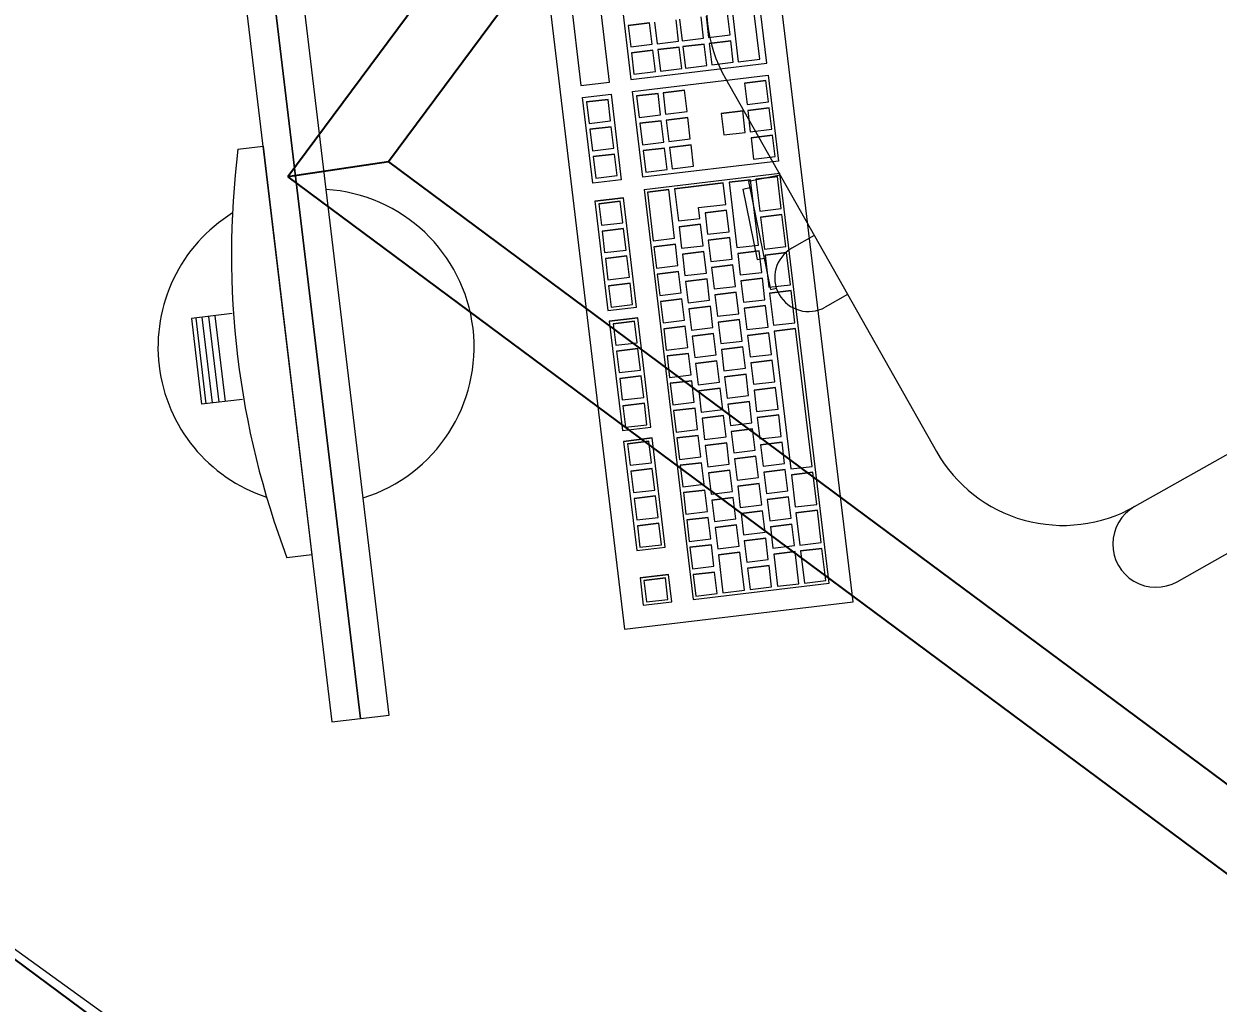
# Model space of a CAD drawing. Header units: metres. Extents: x 141303 to 146299, y 125960 to 127091.
# Drawn here: x 146004.708 to 146005.538, y 126186.707 to 126187.388 of the extents above; entities that cross this region are included whole.
import ezdxf

# ---------------------------------------------------------------- set-up
doc = ezdxf.new("R2010")
doc.units = ezdxf.units.M
doc.header["$MEASUREMENT"] = 0
doc.layers.add('DIMENSION', color=50, linetype='Continuous')
doc.layers.add('FURNITURE', color=6, linetype='Continuous')
doc.layers.add('ELEVATION', color=7, linetype='Continuous', lineweight=20)
doc.layers.get('0').off()
doc.styles.get("Standard").update_dxf_attribs({"font": 'arial.ttf'})
doc.dimstyles.get("Standard").update_dxf_attribs({"dimtxt": 0.18, "dimasz": 0.18, "dimexe": 0.18, "dimexo": 0.0625, "dimgap": 0.09, "dimtad": 0, "dimtih": 1, "dimtoh": 1, "dimdec": 4, "dimzin": 0, "dimdsep": 46, "dimtxsty": 'Standard', "dimcen": 0.09, "dimadec": 0, "dimazin": 0, "dimtfac": 1, "dimtdec": 4, "dimtofl": 0, "dimtmove": 0, "dimatfit": 3, "dimfxl": 1, "dimtolj": 1, "dimtzin": 0, "dimarcsym": 0})

# ---------------------------------------------------------------- blocks, each defined once
blk = doc.blocks.new('C02_MOB-EQUIP GINE-PEDIATRÍA$0$SILLA ADM')
at = {"lineweight": 0}
for p, q in [((20.04703150381793, 67.98098354572173, -0.0001083707185007277), (19.9262905843289, 67.70855571137963, -0.0001083707185007277)), ((19.97770748777068, 67.57528436159753, -0.0001083707185007277), (20.3176503041253, 67.42462057821623, -0.0001083707185007277)), ((19.95339604384997, 67.52043043100731, -0.0001083707185007277), (20.27371564967265, 67.37846371959988, -0.0001083707185007277))]:
    blk.add_line(p, q, dxfattribs=at)
at = {"lineweight": 0, "ltscale": 15}
for p, q in [((19.99920734189095, 67.92542890704374, -0.0001083707185007277), (19.94794888302381, 67.86824843370307, -0.0001083707185007277)), ((19.99253823611927, 67.92548647206787, -0.0001083707185007277), (19.95912690951086, 67.88828857880252, -0.0001083707185007277)), ((19.99253823611927, 67.92548647206787, -0.0001083707185007277), (19.99626124850887, 67.92214244439785, -0.0001083707185007277)), ((20.01580298728557, 67.91052261860082, -0.0001083707185007277), (19.99920734189095, 67.92542890704374, -0.0001083707185007277)), ((19.95912690951086, 67.88828857880252, -0.0001083707185007277), (19.96288643381947, 67.8849117561991, -0.0001083707185007277)), ((19.99619146692045, 67.86627312933211, -0.0001083707185007277), (19.97980732386351, 67.87354396238405, -0.0001083707185007277)), ((19.94794888302381, 67.86824843370307, -0.0001083707185007277), (19.95112415944527, 67.86568353163109, -0.0001083707185007277)), ((19.97714750035549, 67.82330421216193, -0.0001083707185007277), (19.96074292184803, 67.83058411398827, -0.0001083707185007277))]:
    blk.add_line(p, q, dxfattribs=at)
at = {"lineweight": 0}
for centre, radius, start, end in [((20.13937563040025, 67.94005632262837, -0.0001083707185007277), 0.1010073033560275, 66.09692008300244, 156.096920083002), ((20.01863471091122, 67.66762848828627, -0.0001083707185007277), 0.1010073033560275, 156.096920083002, 246.0969200830025), ((19.96555176581032, 67.54785739630242, -0.0001083707185007277), 0.0299999999999994, 66.09692008300244, 246.0969200830025)]:
    blk.add_arc(centre, radius, start, end, dxfattribs=at)
at = {"lineweight": 0, "ltscale": 15}
blk.add_arc((19.97027512285577, 67.85206403818614, -0.0001083707185007277), 0.0235000000011494, 66.06966527930813, 246.0696652526278, dxfattribs=at)
blk = doc.blocks.new('C02_MOB-EQUIP GINE-PEDIATRÍA$0$DESK 1.50 X 1.50')
for points in [[(253.9956132384343, -575.354785184178), (253.9956132384343, -576.854785184178)], [(252.4956132384343, -575.904785184178), (253.4456132384343, -575.904785184178)], [(253.3956132384343, -575.9547851841779), (253.4456132384343, -575.904785184178)], [(253.4456132384343, -575.904785184178), (253.4456132384343, -576.854785184178)], [(252.4956132384343, -575.9547851841779), (253.3956132384343, -575.9547851841779)], [(253.3956132384343, -575.9547851841779), (253.3956132384343, -576.854785184178)]]:
    blk.add_lwpolyline(points)
blk = doc.blocks.new('C07_MOB-C.EXT Y FARMACIA$0$01.TLAT_TRIAGE - 06$0$02.COV_LNDV_MONTAJE - 00$0$Mob  -  PC 02')
at = {"lineweight": 0}
for p, q in [((0.2202835754859507, 0.4592446483570846), (-0.2397164245140857, 0.4592444881171638)), ((0.2202836312218324, 0.2992446483563349), (0.2202835754859507, 0.4592446483570846)), ((-0.1587164192886803, 0.4442445163311739), (-0.2366488523206272, 0.4442444891835955)), ((-0.1587163861956924, 0.3492445163309264), (-0.1587164192886803, 0.4442445163311739)), ((-0.1502164192887676, 0.4442445192921334), (-0.09021641928768531, 0.4442445401929895)), ((-0.1502163861957797, 0.3492445192918859), (-0.1502164192887676, 0.4442445192921334)), ((-0.1318497519240509, 0.442244525692437), (-0.1468497519250604, 0.4422445204672265)), ((-0.1468497519250604, 0.4422445204672265), (-0.1468497466998997, 0.4272445204659896)), ((-0.1468497466998997, 0.4272445204659896), (-0.1468497519250604, 0.4422445204672265)), ((-0.1318497466988902, 0.4272445256912001), (-0.1318497519240509, 0.442244525692437)), ((-0.1127164185910488, 0.4422445323574913), (-0.1277164185920583, 0.4422445271322737)), ((-0.1277164185920583, 0.4422445271322737), (-0.1277164133668975, 0.4272445271310368)), ((-0.1277164133668975, 0.4272445271310368), (-0.1277164185920583, 0.4422445271322737)), ((-0.112716413365888, 0.4272445323562544), (-0.1127164185910488, 0.4422445323574913)), ((-0.0935830852580466, 0.4422445390225456), (-0.1085830852581466, 0.442244533797328)), ((-0.1085830852581466, 0.442244533797328), (-0.1085830800329859, 0.4272445337960911)), ((-0.1085830800329859, 0.4272445337960911), (-0.1085830852581466, 0.442244533797328)), ((-0.09358308003288585, 0.4272445390213087), (-0.0935830852580466, 0.4422445390225456)), ((-0.09021641928768531, 0.4442445401929895), (-0.0902163861946974, 0.3492445401927419)), ((0.2052835807110114, 0.4442446431297277), (-0.08171641928777262, 0.444244543153949)), ((-0.08171638619478472, 0.3492445431536943), (-0.08171641928777262, 0.444244543153949)), ((-0.05714975192506699, 0.4422445517140112), (-0.07964975192419388, 0.4422445438761848)), ((-0.07964975192419388, 0.4422445438761848), (-0.07964974669903313, 0.4272445438749479)), ((-0.07964974669903313, 0.4272445438749479), (-0.07964975192419388, 0.4422445438761848)), ((-0.05714974669990625, 0.4272445517127743), (-0.05714975192506699, 0.4422445517140112)), ((-0.03051641859099163, 0.4422445609916672), (-0.05301641859102801, 0.4422445531538479)), ((-0.05301641859102801, 0.4422445531538479), (-0.05301641336586727, 0.427244553152611)), ((-0.05301641336586727, 0.427244553152611), (-0.05301641859102801, 0.4422445531538479)), ((-0.03051641336583089, 0.4272445609904303), (-0.03051641859099163, 0.4422445609916672)), ((-0.003883085258053143, 0.4422445702693303), (-0.02638308525899902, 0.4422445624315039)), ((-0.02638308525899902, 0.4422445624315039), (-0.02638308003383827, 0.427244562430267)), ((-0.02638308003383827, 0.427244562430267), (-0.02638308525899902, 0.4422445624315039)), ((-0.003883080032892394, 0.4272445702680934), (-0.003883085258053143, 0.4422445702693303)), ((0.02275024807488535, 0.4422445795469863), (0.0002502480748489688, 0.442244571709167)), ((0.0002502480748489688, 0.442244571709167), (0.0002502533000097173, 0.4272445717079301)), ((0.0002502533000097173, 0.4272445717079301), (0.0002502480748489688, 0.442244571709167)), ((0.0227502533000461, 0.4272445795457493), (0.02275024807488535, 0.4422445795469863)), ((0.1233169147409399, 0.4422446145791518), (0.02688358140892433, 0.442244580986823)), ((0.02688358140892433, 0.442244580986823), (0.02688358663408508, 0.427244580985586)), ((0.02688358663408508, 0.427244580985586), (0.02688358140892433, 0.442244580986823)), ((0.1233169199661006, 0.4272446145779149), (0.1233169147409399, 0.4422446145791518)), ((0.1499502480750152, 0.4422446238568078), (0.1274502480749788, 0.4422446160189885)), ((0.1274502480749788, 0.4422446160189885), (0.1274502533001396, 0.4272446160177516)), ((0.1274502533001396, 0.4272446160177516), (0.1274502480749788, 0.4422446160189885)), ((0.149950253300176, 0.4272446238555709), (0.1499502480750152, 0.4422446238568078)), ((0.1765835814090906, 0.4422446331344709), (0.1540835814079173, 0.4422446252966445)), ((0.1540835814079173, 0.4422446252966445), (0.1540835866330781, 0.4272446252954147)), ((0.1540835866330781, 0.4272446252954147), (0.1540835814079173, 0.4422446252966445)), ((0.1765835866342513, 0.427244633133234), (0.1765835814090906, 0.4422446331344709)), ((0.2032169147420291, 0.4422446424121269), (0.1807169147419927, 0.4422446345743076)), ((0.1807169147419927, 0.4422446345743076), (0.1807169199671534, 0.4272446345730707)), ((0.1807169199671534, 0.4272446345730707), (0.1807169147419927, 0.4422446345743076)), ((0.2032169199671898, 0.4272446424108899), (0.2032169147420291, 0.4422446424121269)), ((0.205283613804113, 0.3492446431294802), (0.2052835807110114, 0.4442446431297277)), ((-0.1620830843872909, 0.4397445151584016), (-0.1962164177213026, 0.4397445032681297)), ((-0.1620830791621302, 0.4247445151617122), (-0.1620830843872909, 0.4397445151584016)), ((-0.1962164124961419, 0.4247445032714403), (-0.1620830791621302, 0.4247445151617122)), ((-0.1468497466998997, 0.4272445204659896), (-0.1318497466988902, 0.4272445256912001)), ((-0.1277164133668975, 0.4272445271310368), (-0.112716413365888, 0.4272445323562544)), ((-0.1127164121465967, 0.4237445323573603), (-0.1277164121476062, 0.4237445271321427)), ((-0.1277164121476062, 0.4237445271321427), (-0.1277164069224455, 0.4087445271300034)), ((-0.1277164069224455, 0.4087445271300034), (-0.1277164121476062, 0.4237445271321427)), ((-0.1127164069214359, 0.4087445323552139), (-0.1127164121465967, 0.4237445323573603)), ((-0.1085830800329859, 0.4272445337960911), (-0.09358308003288585, 0.4272445390213087)), ((-0.07964974669903313, 0.4272445438749479), (-0.05714974669990625, 0.4272445517127743)), ((-0.03388307871455254, 0.4234602920983541), (-0.07964974538072056, 0.4234602761556368)), ((-0.07964974538072056, 0.4234602761556368), (-0.07964974015555981, 0.4084602761571354)), ((-0.07964974015555981, 0.4084602761571354), (-0.07964974538072056, 0.4234602761556368)), ((-0.05301641336586727, 0.427244553152611), (-0.03051641336583089, 0.4272445609904303)), ((-0.03388307348939179, 0.4084602920998457), (-0.03388307871455254, 0.4234602920983541)), ((-0.01474974538155038, 0.4234602987634013), (-0.02974974538074093, 0.4234602935381908)), ((-0.02974974538074093, 0.4234602935381908), (-0.02974974015558018, 0.4084602935396824)), ((-0.02974974015558018, 0.4084602935396824), (-0.02974974538074093, 0.4234602935381908)), ((-0.02638308003383827, 0.427244562430267), (-0.003883080032892394, 0.4272445702680934)), ((-0.01474974015638963, 0.4084602987648929), (-0.01474974538155038, 0.4234602987634013)), ((0.004383587951451773, 0.4234603054284556), (-0.0106164120475114, 0.423460300203238)), ((-0.0106164120475114, 0.423460300203238), (-0.01061640682235065, 0.4084603002047296)), ((-0.01061640682235065, 0.4084603002047296), (-0.0106164120475114, 0.423460300203238)), ((0.0002502533000097173, 0.4272445717079301), (0.0227502533000461, 0.4272445795457493)), ((0.004383593176612521, 0.4084603054299472), (0.004383587951451773, 0.4234603054284556)), ((0.02351692128445393, 0.4234603120935099), (0.008516921285490753, 0.4234603068682923)), ((0.008516921285490753, 0.4234603068682923), (0.008516926510651501, 0.4084603068697839)), ((0.008516926510651501, 0.4084603068697839), (0.008516921285490753, 0.4234603068682923)), ((0.02351692650961468, 0.4084603120950014), (0.02351692128445393, 0.4234603120935099)), ((0.02688358663408508, 0.427244580985586), (0.1233169199661006, 0.4272446145779149)), ((0.04265025461825189, 0.4234603187585571), (0.02765025461837922, 0.4234603135333466)), ((0.02765025461837922, 0.4234603135333466), (0.02765025984365366, 0.4084603135348381)), ((0.02765025984365366, 0.4084603135348381), (0.02765025461837922, 0.4234603135333466)), ((0.04265025984352633, 0.4084603187600486), (0.04265025461825189, 0.4234603187585571)), ((0.06178358795239092, 0.4234603254236113), (0.04678358795138138, 0.4234603201983937)), ((0.04678358795138138, 0.4234603201983937), (0.04678359317665581, 0.4084603201998853)), ((0.04678359317665581, 0.4084603201998853), (0.04678358795138138, 0.4234603201983937)), ((0.06178359317766535, 0.4084603254251029), (0.06178358795239092, 0.4234603254236113)), ((0.08091692128539307, 0.4234603320886656), (0.06591692128529303, 0.423460326863448)), ((0.06591692128529303, 0.423460326863448), (0.06591692651056746, 0.4084603268649396)), ((0.06591692651056746, 0.4084603268649396), (0.06591692128529303, 0.423460326863448)), ((0.08091692651066751, 0.4084603320901571), (0.08091692128539307, 0.4234603320886656)), ((0.1000502546183952, 0.4234603387537128), (0.08505025461829518, 0.4234603335285023)), ((0.08505025461829518, 0.4234603335285023), (0.08505025984356962, 0.4084603335299938)), ((0.08505025984356962, 0.4084603335299938), (0.08505025461829518, 0.4234603335285023)), ((0.1000502598436697, 0.4084603387552043), (0.1000502546183952, 0.4234603387537128)), ((0.1191835879523069, 0.423460345418767), (0.1041835879512973, 0.4234603401935494)), ((0.1041835879512973, 0.4234603401935494), (0.1041835931765718, 0.408460340195041)), ((0.1041835931765718, 0.408460340195041), (0.1041835879512973, 0.4234603401935494)), ((0.1191835931775813, 0.4084603454202586), (0.1191835879523069, 0.423460345418767)), ((0.138316921285309, 0.4234603520838213), (0.1233169212842995, 0.4234603468586037)), ((0.1233169212842995, 0.4234603468586037), (0.1233169265095739, 0.4084603468600953)), ((0.1233169265095739, 0.4084603468600953), (0.1233169212842995, 0.4234603468586037)), ((0.1274502533001396, 0.4272446160177516), (0.149950253300176, 0.4272446238555709)), ((0.1383169265105835, 0.4084603520853129), (0.138316921285309, 0.4234603520838213)), ((0.1574502546183112, 0.4234603587488685), (0.1424502546191206, 0.423460353523658)), ((0.1424502546191206, 0.423460353523658), (0.1424502598443951, 0.4084603535251496)), ((0.1424502598443951, 0.4084603535251496), (0.1424502546191206, 0.423460353523658)), ((0.1540835866330781, 0.4272446252954147), (0.1765835866342513, 0.427244633133234)), ((0.1574502598435856, 0.4084603587503601), (0.1574502546183112, 0.4234603587488685)), ((0.1765835879524502, 0.4234603654139228), (0.1615835879523502, 0.4234603601887052)), ((0.1615835879523502, 0.4234603601887052), (0.1615835931776246, 0.4084603601902039)), ((0.1615835931776246, 0.4084603601902039), (0.1615835879523502, 0.4234603601887052)), ((0.1765835931777247, 0.4084603654154144), (0.1765835879524502, 0.4234603654139228)), ((0.1807169199671534, 0.4272446345730707), (0.2032169199671898, 0.4272446424108899)), ((0.2032169212853887, 0.4234603746915859), (0.1807169212853523, 0.4234603668537595)), ((0.1807169212853523, 0.4234603668537595), (0.1807169265106268, 0.4084603668552511)), ((0.1807169265106268, 0.4084603668552511), (0.1807169212853523, 0.4234603668537595)), ((0.2032169265106631, 0.4084603746930774), (0.2032169212853887, 0.4234603746915859)), ((-0.1812164112767505, 0.4212445084932164), (-0.1962164112768505, 0.4212445032679988)), ((-0.1812164060515897, 0.406244508492889), (-0.1812164112767505, 0.4212445084932164)), ((-0.1620830779428388, 0.4212445151582707), (-0.1770830779427115, 0.4212445099330531)), ((-0.1770830779427115, 0.4212445099330531), (-0.1770830727175507, 0.4062445099327257)), ((-0.1770830727175507, 0.4062445099327257), (-0.1770830779427115, 0.4212445099330531)), ((-0.1620830727176781, 0.4062445151579432), (-0.1620830779428388, 0.4212445151582707)), ((-0.1277164069224455, 0.4087445271300034), (-0.1127164069214359, 0.4087445323552139)), ((-0.07964974015555981, 0.4084602761571354), (-0.03388307348939179, 0.4084602920998457)), ((-0.02974974015558018, 0.4084602935396824), (-0.01474974015638963, 0.4084602987648929)), ((-0.01061640682235065, 0.4084603002047296), (0.004383593176612521, 0.4084603054299472)), ((0.008516926510651501, 0.4084603068697839), (0.02351692650961468, 0.4084603120950014)), ((0.02765025984365366, 0.4084603135348381), (0.04265025984352633, 0.4084603187600486)), ((0.04678359317665581, 0.4084603201998853), (0.06178359317766535, 0.4084603254251029)), ((0.06591692651056746, 0.4084603268649396), (0.08091692651066751, 0.4084603320901571)), ((0.08505025984356962, 0.4084603335299938), (0.1000502598436697, 0.4084603387552043)), ((0.1041835931765718, 0.408460340195041), (0.1191835931775813, 0.4084603454202586)), ((0.1233169265095739, 0.4084603468600953), (0.1383169265105835, 0.4084603520853129)), ((0.1424502598443951, 0.4084603535251496), (0.1574502598435856, 0.4084603587503601)), ((0.1615835931776246, 0.4084603601902039), (0.1765835931777247, 0.4084603654154144)), ((0.1807169265106268, 0.4084603668552511), (0.2032169265106631, 0.4084603746930774)), ((-0.1962164060516898, 0.4062445032676785), (-0.1812164060515897, 0.406244508492889)), ((-0.1812164048322984, 0.4027445084930854), (-0.1962164048323984, 0.4027445032678749)), ((-0.1812163996071376, 0.387744508494577), (-0.1812164048322984, 0.4027445084930854)), ((-0.1770830727175507, 0.4062445099327257), (-0.1620830727176781, 0.4062445151579432)), ((-0.1620830714983867, 0.4027445151581397), (-0.1770830714982594, 0.4027445099329221)), ((-0.1770830714982594, 0.4027445099329221), (-0.1770830662730987, 0.3877445099344137)), ((-0.1770830662730987, 0.3877445099344137), (-0.1770830714982594, 0.4027445099329221)), ((-0.162083066273226, 0.3877445151596313), (-0.1620830714983867, 0.4027445151581397)), ((-0.06465945627371639, 0.4042808639768076), (-0.07965945627358906, 0.40428085875159)), ((-0.07965945627358906, 0.40428085875159), (-0.07964972684317217, 0.3702445438760755)), ((-0.07964972684317217, 0.3702445438760755), (-0.07965945627358906, 0.40428085875159)), ((-0.06465944964247683, 0.3852445490955028), (-0.06465945627371639, 0.4042808639768076)), ((-0.04552612293957736, 0.4042808706418548), (-0.0605261229405869, 0.4042808654166443)), ((-0.0605261229405869, 0.4042808654166443), (-0.06052611771531247, 0.3892808654172264)), ((-0.06052611771531247, 0.3892808654172264), (-0.0605261229405869, 0.4042808654166443)), ((-0.04552611771430293, 0.389280870642444), (-0.04552612293957736, 0.4042808706418548)), ((-0.02639278960657521, 0.4042808773069091), (-0.04139278960667525, 0.4042808720816986)), ((-0.04139278960667525, 0.4042808720816986), (-0.04139278438140082, 0.3892808720822807)), ((-0.04139278438140082, 0.3892808720822807), (-0.04139278960667525, 0.4042808720816986)), ((-0.02639278438130077, 0.3892808773074912), (-0.02639278960657521, 0.4042808773069091)), ((-0.007259456273573051, 0.4042808839719634), (-0.02225945627253623, 0.4042808787467458)), ((-0.02225945627253623, 0.4042808787467458), (-0.02225945104726179, 0.3892808787473279)), ((-0.02225945104726179, 0.3892808787473279), (-0.02225945627253623, 0.4042808787467458)), ((-0.007259451048298615, 0.3892808839725455), (-0.007259456273573051, 0.4042808839719634)), ((0.01187387705942911, 0.4042808906370106), (-0.003126122939534071, 0.4042808854118001)), ((-0.003126122939534071, 0.4042808854118001), (-0.003126117714259635, 0.3892808854123821)), ((-0.003126117714259635, 0.3892808854123821), (-0.003126122939534071, 0.4042808854118001)), ((0.01187388228470354, 0.3892808906375997), (0.01187387705942911, 0.4042808906370106)), ((0.03100721039334076, 0.4042808973020648), (0.01600721039346809, 0.4042808920768544)), ((0.01600721039346809, 0.4042808920768544), (0.01600721561874252, 0.3892808920774364)), ((0.01600721561874252, 0.3892808920774364), (0.01600721039346809, 0.4042808920768544)), ((0.03100721561861519, 0.3892808973026469), (0.03100721039334076, 0.4042808973020648)), ((0.05014054372634291, 0.4042809039671191), (0.03514054372624287, 0.4042808987419015)), ((0.03514054372624287, 0.4042808987419015), (0.0351405489515173, 0.3892808987424836)), ((0.0351405489515173, 0.3892808987424836), (0.03514054372624287, 0.4042808987419015)), ((0.05014054895161735, 0.3892809039677012), (0.05014054372634291, 0.4042809039671191)), ((0.06927387705957244, 0.4042809106321734), (0.05427387706038189, 0.4042809054069558)), ((0.05427387706038189, 0.4042809054069558), (0.05427388228565633, 0.3892809054075379)), ((0.05427388228565633, 0.3892809054075379), (0.05427387706038189, 0.4042809054069558)), ((0.06927388228484688, 0.3892809106327555), (0.06927387705957244, 0.4042809106321734)), ((0.08840721039234722, 0.4042809172972205), (0.07340721039338405, 0.4042809120720101)), ((0.07340721039338405, 0.4042809120720101), (0.07340721561865848, 0.3892809120725922)), ((0.07340721561865848, 0.3892809120725922), (0.07340721039338405, 0.4042809120720101)), ((0.08840721561762166, 0.3892809172978026), (0.08840721039234722, 0.4042809172972205)), ((0.1075405437262589, 0.4042809239622748), (0.0925405437263862, 0.4042809187370572)), ((0.0925405437263862, 0.4042809187370572), (0.09254054895166064, 0.3892809187376393)), ((0.09254054895166064, 0.3892809187376393), (0.0925405437263862, 0.4042809187370572)), ((0.1075405489515333, 0.3892809239628569), (0.1075405437262589, 0.4042809239622748)), ((0.1266738770603979, 0.4042809306273291), (0.1116738770593884, 0.4042809254021115)), ((0.1116738770593884, 0.4042809254021115), (0.1116738822846628, 0.3892809254026936)), ((0.1116738822846628, 0.3892809254026936), (0.1116738770593884, 0.4042809254021115)), ((0.1266738822856723, 0.3892809306279112), (0.1266738770603979, 0.4042809306273291)), ((0.1458072103934001, 0.4042809372923763), (0.1308072103923905, 0.4042809320671658)), ((0.1308072103923905, 0.4042809320671658), (0.130807215617665, 0.3892809320677479)), ((0.130807215617665, 0.3892809320677479), (0.1308072103923905, 0.4042809320671658)), ((0.1458072156186745, 0.3892809372929584), (0.1458072103934001, 0.4042809372923763)), ((0.1649405437264022, 0.4042809439574306), (0.1499405437263022, 0.404280938732213)), ((0.1499405437263022, 0.404280938732213), (0.1499405489515766, 0.3892809387327951)), ((0.1499405489515766, 0.3892809387327951), (0.1499405437263022, 0.404280938732213)), ((0.1649405489516766, 0.3892809439580127), (0.1649405437264022, 0.4042809439574306)), ((0.1840738770594044, 0.4042809506224849), (0.1690738770595317, 0.4042809453972673)), ((0.1690738770595317, 0.4042809453972673), (0.1690738822848061, 0.3892809453978494)), ((0.1690738822848061, 0.3892809453978494), (0.1690738770595317, 0.4042809453972673)), ((0.1840738822846788, 0.3892809506230669), (0.1840738770594044, 0.4042809506224849)), ((0.203207210393316, 0.4042809572875321), (0.1882072103925339, 0.4042809520623216)), ((0.1882072103925339, 0.4042809520623216), (0.1882072156178083, 0.3892809520629036)), ((0.1882072156178083, 0.3892809520629036), (0.1882072103925339, 0.4042809520623216)), ((0.2032072156185905, 0.3892809572881141), (0.203207210393316, 0.4042809572875321)), ((-0.1962163996072377, 0.3877445032693665), (-0.1812163996071376, 0.387744508494577)), ((-0.1812163987362965, 0.3852445084931582), (-0.1962163987363965, 0.3852445032679477)), ((-0.181216393511022, 0.3702445084955664), (-0.1812163987362965, 0.3852445084931582)), ((-0.1770830662730987, 0.3877445099344137), (-0.162083066273226, 0.3877445151596313)), ((-0.1620830654023848, 0.3852445151582125), (-0.1770830654022575, 0.3852445099329949)), ((-0.1770830654022575, 0.3852445099329949), (-0.1770830601769831, 0.3702445099354031)), ((-0.1770830601769831, 0.3702445099354031), (-0.1770830654022575, 0.3852445099329949)), ((-0.1620830601771104, 0.3702445151606136), (-0.1620830654023848, 0.3852445151582125)), ((-0.1318497320683036, 0.3852445256899266), (-0.1468497320693132, 0.385244520464709)), ((-0.1468497320693132, 0.385244520464709), (-0.1468497268440387, 0.37024452046711)), ((-0.1468497268440387, 0.37024452046711), (-0.1468497320693132, 0.385244520464709)), ((-0.1318497268430292, 0.3702445256923276), (-0.1318497320683036, 0.3852445256899266)), ((-0.1127163987353015, 0.3852445323549738), (-0.127716398736311, 0.3852445271297633)), ((-0.127716398736311, 0.3852445271297633), (-0.1277163935110366, 0.3702445271321643)), ((-0.1277163935110366, 0.3702445271321643), (-0.127716398736311, 0.3852445271297633)), ((-0.112716393510027, 0.3702445323573748), (-0.1127163987353015, 0.3852445323549738)), ((-0.09358306540229933, 0.3852445390200281), (-0.1085830654023994, 0.3852445337948105)), ((-0.1085830654023994, 0.3852445337948105), (-0.1085830601771249, 0.3702445337972186)), ((-0.1085830601771249, 0.3702445337972186), (-0.1085830654023994, 0.3852445337948105)), ((-0.09358306017702489, 0.3702445390224291), (-0.09358306540229933, 0.3852445390200281)), ((-0.05714973206931973, 0.3852445517114937), (-0.06465944964247683, 0.3852445490955028)), ((-0.06052611771531247, 0.3892808654172264), (-0.04552611771430293, 0.389280870642444)), ((-0.05714972684404529, 0.3702445517138948), (-0.05714973206931973, 0.3852445517114937)), ((-0.0380163987351807, 0.385244558376548), (-0.05301639873528075, 0.3852445531513304)), ((-0.05301639873528075, 0.3852445531513304), (-0.05301639351000631, 0.3702445531537314)), ((-0.05301639351000631, 0.3702445531537314), (-0.05301639873528075, 0.3852445531513304)), ((-0.04139278438140082, 0.3892808720822807), (-0.02639278438130077, 0.3892808773074912)), ((-0.03801639350990627, 0.370244558378949), (-0.0380163987351807, 0.385244558376548)), ((-0.01888306540240592, 0.3852445650416023), (-0.03388306540227859, 0.3852445598163847)), ((-0.03388306540227859, 0.3852445598163847), (-0.03388306017700415, 0.3702445598187857)), ((-0.03388306017700415, 0.3702445598187857), (-0.03388306540227859, 0.3852445598163847)), ((-0.02225945104726179, 0.3892808787473279), (-0.007259451048298615, 0.3892808839725455)), ((-0.01888306017713148, 0.3702445650440033), (-0.01888306540240592, 0.3852445650416023)), ((0.0002502679305962374, 0.3852445717066495), (-0.01474973206927643, 0.385244566481439)), ((-0.01474973206927643, 0.385244566481439), (-0.014749726844002, 0.37024456648384)), ((-0.014749726844002, 0.37024456648384), (-0.01474973206927643, 0.385244566481439)), ((-0.003126117714259635, 0.3892808854123821), (0.01187388228470354, 0.3892808906375997)), ((0.0002502731558706728, 0.3702445717090505), (0.0002502679305962374, 0.3852445717066495)), ((0.01938360126359839, 0.3852445783717038), (0.004383601263725723, 0.3852445731464862)), ((0.004383601263725723, 0.3852445731464862), (0.004383606489000158, 0.3702445731488872)), ((0.004383606489000158, 0.3702445731488872), (0.004383601263725723, 0.3852445731464862)), ((0.01600721561874252, 0.3892808920774364), (0.03100721561861519, 0.3892808973026469)), ((0.01938360648887283, 0.3702445783741048), (0.01938360126359839, 0.3852445783717038)), ((0.03851693459773742, 0.3852445850367581), (0.02351693459672788, 0.3852445798115405)), ((0.02351693459672788, 0.3852445798115405), (0.02351693982200231, 0.3702445798139415)), ((0.02351693982200231, 0.3702445798139415), (0.02351693459672788, 0.3852445798115405)), ((0.0351405489515173, 0.3892808987424836), (0.05014054895161735, 0.3892809039677012)), ((0.03851693982301185, 0.3702445850391591), (0.03851693459773742, 0.3852445850367581)), ((0.05765026793073957, 0.3852445917018053), (0.04265026793063953, 0.3852445864765948)), ((0.04265026793063953, 0.3852445864765948), (0.04265027315591396, 0.3702445864789958)), ((0.04265027315591396, 0.3702445864789958), (0.04265026793063953, 0.3852445864765948)), ((0.05427388228565633, 0.3892809054075379), (0.06927388228484688, 0.3892809106327555)), ((0.05765027315601401, 0.3702445917042063), (0.05765026793073957, 0.3852445917018053)), ((0.07678360126465122, 0.3852445983668595), (0.06178360126477855, 0.3852445931416419)), ((0.06178360126477855, 0.3852445931416419), (0.06178360649005299, 0.370244593144043)), ((0.06178360649005299, 0.370244593144043), (0.06178360126477855, 0.3852445931416419)), ((0.07340721561865848, 0.3892809120725922), (0.08840721561762166, 0.3892809172978026)), ((0.07678360648992566, 0.3702445983692605), (0.07678360126465122, 0.3852445983668595)), ((0.09591693459765338, 0.3852446050319138), (0.08091693459778071, 0.3852445998066962)), ((0.08091693459778071, 0.3852445998066962), (0.08091693982305515, 0.3702445998090972)), ((0.08091693982305515, 0.3702445998090972), (0.08091693459778071, 0.3852445998066962)), ((0.09254054895166064, 0.3892809187376393), (0.1075405489515333, 0.3892809239628569)), ((0.09591693982292782, 0.3702446050343148), (0.09591693459765338, 0.3852446050319138)), ((0.115050267931565, 0.3852446116969609), (0.1000502679307829, 0.3852446064717505)), ((0.1000502679307829, 0.3852446064717505), (0.1000502731560573, 0.3702446064741515)), ((0.1000502731560573, 0.3702446064741515), (0.1000502679307829, 0.3852446064717505)), ((0.1116738822846628, 0.3892809254026936), (0.1266738822856723, 0.3892809306279112)), ((0.1150502731568395, 0.370244611699362), (0.115050267931565, 0.3852446116969609)), ((0.1341836012647946, 0.3852446183620152), (0.1191836012646945, 0.3852446131367976)), ((0.1191836012646945, 0.3852446131367976), (0.119183606489969, 0.3702446131391987)), ((0.119183606489969, 0.3702446131391987), (0.1191836012646945, 0.3852446131367976)), ((0.130807215617665, 0.3892809320677479), (0.1458072156186745, 0.3892809372929584)), ((0.134183606490069, 0.3702446183644163), (0.1341836012647946, 0.3852446183620152)), ((0.1533169345977967, 0.3852446250270695), (0.1383169345976967, 0.3852446198018519)), ((0.1383169345976967, 0.3852446198018519), (0.1383169398229711, 0.370244619804253)), ((0.1383169398229711, 0.370244619804253), (0.1383169345976967, 0.3852446198018519)), ((0.1499405489515766, 0.3892809387327951), (0.1649405489516766, 0.3892809439580127)), ((0.1533169398230712, 0.3702446250294706), (0.1533169345977967, 0.3852446250270695)), ((0.1724502679305715, 0.3852446316921167), (0.1574502679306988, 0.3852446264669062)), ((0.1574502679306988, 0.3852446264669062), (0.1574502731559733, 0.3702446264693073)), ((0.1574502731559733, 0.3702446264693073), (0.1574502679306988, 0.3852446264669062)), ((0.1690738822848061, 0.3892809453978494), (0.1840738822846788, 0.3892809506230669)), ((0.1724502731558459, 0.3702446316945178), (0.1724502679305715, 0.3852446316921167)), ((0.2032169345977763, 0.3852446424096165), (0.1765836012648379, 0.3852446331319534)), ((0.1765836012648379, 0.3852446331319534), (0.1765836064901123, 0.3702446331343545)), ((0.1765836064901123, 0.3702446331343545), (0.1765836012648379, 0.3852446331319534)), ((0.1882072156178083, 0.3892809520629036), (0.2032072156185905, 0.3892809572881141)), ((0.2032169398230508, 0.3702446424120175), (0.2032169345977763, 0.3852446424096165)), ((-0.1962163935111221, 0.3702445032703488), (-0.181216393511022, 0.3702445084955664)), ((-0.1812163922918444, 0.3667445084930344), (-0.1962163922919444, 0.3667445032678168)), ((-0.1962163922919444, 0.3667445032678168), (-0.19621638706667, 0.3517445032683988)), ((-0.19621638706667, 0.3517445032683988), (-0.1962163922919444, 0.3667445032678168)), ((-0.18121638706657, 0.3517445084936164), (-0.1812163922918444, 0.3667445084930344)), ((-0.1770830601769831, 0.3702445099354031), (-0.1620830601771104, 0.3702445151606136)), ((-0.1620830589579327, 0.3667445151580815), (-0.1770830589578054, 0.3667445099328711)), ((-0.1770830589578054, 0.3667445099328711), (-0.177083053732531, 0.3517445099334531)), ((-0.177083053732531, 0.3517445099334531), (-0.1770830589578054, 0.3667445099328711)), ((-0.1620830537326583, 0.3517445151586636), (-0.1620830589579327, 0.3667445151580815)), ((-0.1468497268440387, 0.37024452046711), (-0.1318497268430292, 0.3702445256923276)), ((-0.1318497256238516, 0.3667445256897956), (-0.1468497256248611, 0.366744520464578)), ((-0.1468497256248611, 0.366744520464578), (-0.1468497203995867, 0.3517445204651601)), ((-0.1468497203995867, 0.3517445204651601), (-0.1468497256248611, 0.366744520464578)), ((-0.1318497203985771, 0.3517445256903777), (-0.1318497256238516, 0.3667445256897956)), ((-0.1277163935110366, 0.3702445271321643), (-0.112716393510027, 0.3702445323573748)), ((-0.1127163922908494, 0.3667445323548499), (-0.1277163922918589, 0.3667445271296323)), ((-0.1277163922918589, 0.3667445271296323), (-0.1277163870665845, 0.3517445271302144)), ((-0.1277163870665845, 0.3517445271302144), (-0.1277163922918589, 0.3667445271296323)), ((-0.112716387065575, 0.351744532355432), (-0.1127163922908494, 0.3667445323548499)), ((-0.1085830601771249, 0.3702445337972186), (-0.09358306017702489, 0.3702445390224291)), ((-0.09358305895784724, 0.3667445390198971), (-0.1085830589570378, 0.3667445337946866)), ((-0.1085830589570378, 0.3667445337946866), (-0.1085830537326729, 0.3517445337952687)), ((-0.1085830537326729, 0.3517445337952687), (-0.1085830589570378, 0.3667445337946866)), ((-0.09358305373257281, 0.3517445390204791), (-0.09358305895784724, 0.3667445390198971)), ((-0.07964972684317217, 0.3702445438760755), (-0.05714972684404529, 0.3702445517138948)), ((-0.04551639211763359, 0.3662445557664348), (-0.07964972544982629, 0.3662445438761701)), ((-0.07964972544982629, 0.3662445438761701), (-0.07964972022455186, 0.3512445438749331)), ((-0.07964972022455186, 0.3512445438749331), (-0.07964972544982629, 0.3662445438761701)), ((-0.05301639351000631, 0.3702445531537314), (-0.03801639350990627, 0.370244558378949)), ((-0.04551638689235915, 0.3512445557651979), (-0.04551639211763359, 0.3662445557664348)), ((-0.02638305878463143, 0.3662445624314891), (-0.04138305878359461, 0.3662445572062715)), ((-0.04138305878359461, 0.3662445572062715), (-0.04138305355832017, 0.3512445572050346)), ((-0.04138305355832017, 0.3512445572050346), (-0.04138305878359461, 0.3662445572062715)), ((-0.03388306017700415, 0.3702445598187857), (-0.01888306017713148, 0.3702445650440033)), ((-0.02638305355935699, 0.3512445624302522), (-0.02638305878463143, 0.3662445624314891)), ((-0.007249725450719779, 0.3662445690965434), (-0.02224972545059245, 0.3662445638713258)), ((-0.02224972545059245, 0.3662445638713258), (-0.02224972022531801, 0.3512445638700889)), ((-0.02224972022531801, 0.3512445638700889), (-0.02224972545059245, 0.3662445638713258)), ((-0.014749726844002, 0.37024456648384), (0.0002502731558706728, 0.3702445717090505)), ((-0.007249720225445344, 0.3512445690953065), (-0.007249725450719779, 0.3662445690965434)), ((0.01188360788341924, 0.3662445757615906), (-0.003116392117817668, 0.3662445705363801)), ((-0.003116392117817668, 0.3662445705363801), (-0.003116386892543233, 0.3512445705351432)), ((-0.003116386892543233, 0.3512445705351432), (-0.003116392117817668, 0.3662445705363801)), ((0.004383606489000158, 0.3702445731488872), (0.01938360648887283, 0.3702445783741048)), ((0.01188361310869368, 0.3512445757603537), (0.01188360788341924, 0.3662445757615906)), ((0.0310169412164214, 0.3662445824266449), (0.01601694121632136, 0.3662445772014273)), ((0.01601694121632136, 0.3662445772014273), (0.01601694644159579, 0.3512445772001904)), ((0.01601694644159579, 0.3512445772001904), (0.01601694121632136, 0.3662445772014273)), ((0.02351693982200231, 0.3702445798139415), (0.03851693982301185, 0.3702445850391591)), ((0.03101694644169584, 0.351244582425408), (0.0310169412164214, 0.3662445824266449)), ((0.05015027454919618, 0.3662445890916992), (0.03515027454932351, 0.3662445838664816)), ((0.03515027454932351, 0.3662445838664816), (0.03515027977459795, 0.3512445838652447)), ((0.03515027977459795, 0.3512445838652447), (0.03515027454932351, 0.3662445838664816)), ((0.04265027315591396, 0.3702445864789958), (0.05765027315601401, 0.3702445917042063)), ((0.05015027977447062, 0.3512445890904622), (0.05015027454919618, 0.3662445890916992)), ((0.06928360788219834, 0.3662445957567463), (0.05428360788232567, 0.3662445905315359)), ((0.05428360788232567, 0.3662445905315359), (0.0542836131076001, 0.3512445905302989)), ((0.0542836131076001, 0.3512445905302989), (0.05428360788232567, 0.3662445905315359)), ((0.06178360649005299, 0.370244593144043), (0.07678360648992566, 0.3702445983692605)), ((0.06928361310747277, 0.3512445957555094), (0.06928360788219834, 0.3662445957567463)), ((0.08841694121633736, 0.3662446024218006), (0.07341694121532782, 0.366244597196583)), ((0.07341694121532782, 0.366244597196583), (0.07341694644060226, 0.3512445971953461)), ((0.07341694644060226, 0.3512445971953461), (0.07341694121532782, 0.366244597196583)), ((0.08091693982305515, 0.3702445998090972), (0.09591693982292782, 0.3702446050343148)), ((0.0884169464416118, 0.3512446024205637), (0.08841694121633736, 0.3662446024218006)), ((0.1075502745493395, 0.3662446090868549), (0.09255027454923948, 0.3662446038616373)), ((0.09255027454923948, 0.3662446038616373), (0.09255027977451391, 0.3512446038604004)), ((0.09255027977451391, 0.3512446038604004), (0.09255027454923948, 0.3662446038616373)), ((0.1000502731560573, 0.3702446064741515), (0.1150502731568395, 0.370244611699362)), ((0.107550279774614, 0.351244609085618), (0.1075502745493395, 0.3662446090868549)), ((0.1266836078832512, 0.3662446157519021), (0.1116836078833785, 0.3662446105266916)), ((0.1116836078833785, 0.3662446105266916), (0.1116836131086529, 0.3512446105254547)), ((0.1116836131086529, 0.3512446105254547), (0.1116836078833785, 0.3662446105266916)), ((0.119183606489969, 0.3702446131391987), (0.134183606490069, 0.3702446183644163)), ((0.1266836131085256, 0.3512446157506652), (0.1266836078832512, 0.3662446157519021)), ((0.1458169412162533, 0.3662446224169564), (0.1308169412163807, 0.3662446171917388)), ((0.1308169412163807, 0.3662446171917388), (0.1308169464416551, 0.3512446171905019)), ((0.1308169464416551, 0.3512446171905019), (0.1308169412163807, 0.3662446171917388)), ((0.1383169398229711, 0.370244619804253), (0.1533169398230712, 0.3702446250294706)), ((0.1458169464415278, 0.3512446224157195), (0.1458169412162533, 0.3662446224169564)), ((0.164950274550165, 0.3662446290820107), (0.1499502745493828, 0.3662446238567931)), ((0.1499502745493828, 0.3662446238567931), (0.1499502797746572, 0.3512446238555562)), ((0.1499502797746572, 0.3512446238555562), (0.1499502745493828, 0.3662446238567931)), ((0.1574502731559733, 0.3702446264693073), (0.1724502731558459, 0.3702446316945178)), ((0.1649502797754394, 0.3512446290807738), (0.164950274550165, 0.3662446290820107)), ((0.1840836078833945, 0.3662446357470578), (0.169083607882385, 0.3662446305218474)), ((0.169083607882385, 0.3662446305218474), (0.1690836131076594, 0.3512446305206104)), ((0.1690836131076594, 0.3512446305206104), (0.169083607882385, 0.3662446305218474)), ((0.1765836064901123, 0.3702446331343545), (0.2032169398230508, 0.3702446424120175)), ((0.1840836131086689, 0.3512446357458209), (0.1840836078833945, 0.3662446357470578)), ((0.2032169412163967, 0.3662446424121121), (0.1882169412162966, 0.3662446371868945)), ((0.1882169412162966, 0.3662446371868945), (0.1882169464415711, 0.3512446371856647)), ((0.1882169464415711, 0.3512446371856647), (0.1882169412162966, 0.3662446371868945)), ((0.2032169464416711, 0.3512446424108752), (0.2032169412163967, 0.3662446424121121)), ((-0.2366488192276393, 0.349244489183348), (-0.1587163861956924, 0.3492445163309264)), ((-0.19621638706667, 0.3517445032683988), (-0.18121638706657, 0.3517445084936164)), ((-0.177083053732531, 0.3517445099334531), (-0.1620830537326583, 0.3517445151586636)), ((-0.0902163861946974, 0.3492445401927419), (-0.1502163861957797, 0.3492445192918859)), ((-0.1468497203995867, 0.3517445204651601), (-0.1318497203985771, 0.3517445256903777)), ((-0.1277163870665845, 0.3517445271302144), (-0.112716387065575, 0.351744532355432)), ((-0.1085830537326729, 0.3517445337952687), (-0.09358305373257281, 0.3517445390204791)), ((-0.08171638619478472, 0.3492445431536943), (0.205283613804113, 0.3492446431294802)), ((-0.07964972022455186, 0.3512445438749331), (-0.04551638689235915, 0.3512445557651979)), ((-0.04138305355832017, 0.3512445572050346), (-0.02638305355935699, 0.3512445624302522)), ((-0.02224972022531801, 0.3512445638700889), (-0.007249720225445344, 0.3512445690953065)), ((-0.003116386892543233, 0.3512445705351432), (0.01188361310869368, 0.3512445757603537)), ((0.01601694644159579, 0.3512445772001904), (0.03101694644169584, 0.351244582425408)), ((0.03515027977459795, 0.3512445838652447), (0.05015027977447062, 0.3512445890904622)), ((0.0542836131076001, 0.3512445905302989), (0.06928361310747277, 0.3512445957555094)), ((0.07341694644060226, 0.3512445971953461), (0.0884169464416118, 0.3512446024205637)), ((0.09255027977451391, 0.3512446038604004), (0.107550279774614, 0.351244609085618)), ((0.1116836131086529, 0.3512446105254547), (0.1266836131085256, 0.3512446157506652)), ((0.1308169464416551, 0.3512446171905019), (0.1458169464415278, 0.3512446224157195)), ((0.1499502797746572, 0.3512446238555562), (0.1649502797754394, 0.3512446290807738)), ((0.1690836131076594, 0.3512446305206104), (0.1840836131086689, 0.3512446357458209)), ((0.1882169464415711, 0.3512446371856647), (0.2032169464416711, 0.3512446424108752)), ((-0.1587163809705316, 0.334244516332418), (-0.2366488140024785, 0.3342444891848396)), ((-0.1587163740033475, 0.3142445163310719), (-0.1587163809705316, 0.334244516332418)), ((-0.150216380970619, 0.3342445192933775), (-0.09021638096953666, 0.3342445401942335)), ((-0.1502163740034348, 0.3142445192920314), (-0.150216380970619, 0.3342445192933775)), ((-0.09021638096953666, 0.3342445401942335), (-0.0902163740023525, 0.3142445401928874)), ((-0.001059431876569761, 0.3342445712518504), (-0.07759276520971525, 0.3342445445916404)), ((-0.07759276520971525, 0.3342445445916404), (-0.07759275824253109, 0.3142445445902943)), ((-0.07759275824253109, 0.3142445445902943), (-0.07759276520971525, 0.3342445445916404)), ((-0.001059424909385598, 0.3142445712505044), (-0.001059431876569761, 0.3342445712518504)), ((0.08297390145742156, 0.3342446005246693), (0.006440568123366575, 0.3342445738644592)), ((0.006440568123366575, 0.3342445738644592), (0.006440575090550738, 0.3142445738631132)), ((0.006440575090550738, 0.3142445738631132), (0.006440568123366575, 0.3342445738644592)), ((0.08297390842460572, 0.3142446005233232), (0.08297390145742156, 0.3342446005246693)), ((0.167007234790276, 0.334244629797481), (0.0904739014573579, 0.3342446031372709)), ((0.0904739014573579, 0.3342446031372709), (0.09047390842454206, 0.314244603135932)), ((0.09047390842454206, 0.314244603135932), (0.0904739014573579, 0.3342446031372709)), ((0.1670072417574602, 0.3142446297961349), (0.167007234790276, 0.334244629797481)), ((0.2052836190292737, 0.3342446431309717), (0.1861405681232782, 0.3342446364625353)), ((0.1861405681232782, 0.3342446364625353), (0.1861405750904623, 0.3142446364611892)), ((0.1861405750904623, 0.3142446364611892), (0.1861405681232782, 0.3342446364625353)), ((0.2052836259964579, 0.3142446431296257), (0.2052836190292737, 0.3342446431309717)), ((0.2052836259964579, 0.3142446431296257), (0.2052836190292737, 0.3342446431309717)), ((-0.1318497134316203, 0.3317445256899411), (-0.1468497134326299, 0.3317445204647235)), ((-0.1468497134326299, 0.3317445204647235), (-0.1468497082072417, 0.3167445204680412)), ((-0.1468497082072417, 0.3167445204680412), (-0.1468497134326299, 0.3317445204647235)), ((-0.1318497082062322, 0.3167445256932517), (-0.1318497134316203, 0.3317445256899411)), ((-0.1127163800986182, 0.3317445323549954), (-0.1277163800996277, 0.3317445271297778)), ((-0.1277163800996277, 0.3317445271297778), (-0.1277163748742396, 0.3167445271330884)), ((-0.1277163748742396, 0.3167445271330884), (-0.1277163800996277, 0.3317445271297778)), ((-0.1127163748732301, 0.316744532358306), (-0.1127163800986182, 0.3317445323549954)), ((-0.09358304676561602, 0.3317445390200426), (-0.1085830467657161, 0.3317445337948321)), ((-0.1085830467657161, 0.3317445337948321), (-0.1085830415403279, 0.3167445337981427)), ((-0.1085830415403279, 0.3167445337981427), (-0.1085830467657161, 0.3317445337948321)), ((-0.0935830415402279, 0.3167445390233602), (-0.09358304676561602, 0.3317445390200426)), ((-0.06052609767266404, 0.331744550535354), (-0.07552609767253671, 0.3317445453101435)), ((-0.07552609767253671, 0.3317445453101435), (-0.07552609244714859, 0.316744545313454)), ((-0.07552609244714859, 0.316744545313454), (-0.07552609767253671, 0.3317445453101435)), ((-0.06052609244727591, 0.3167445505386716), (-0.06052609767266404, 0.331744550535354)), ((-0.04139276433875239, 0.3317445572004082), (-0.05639276433953455, 0.3317445519751906)), ((-0.05639276433953455, 0.3317445519751906), (-0.05639275911414643, 0.3167445519785083)), ((-0.05639275911414643, 0.3167445519785083), (-0.05639276433953455, 0.3317445519751906)), ((-0.04139275911336426, 0.3167445572037188), (-0.04139276433875239, 0.3317445572004082)), ((-0.02225943100461336, 0.3317445638654625), (-0.03725943100471341, 0.3317445586402449)), ((-0.03725943100471341, 0.3317445586402449), (-0.03725942577932528, 0.3167445586435555)), ((-0.03725942577932528, 0.3167445586435555), (-0.03725943100471341, 0.3317445586402449)), ((-0.02225942577922524, 0.3167445638687731), (-0.02225943100461336, 0.3317445638654625)), ((-0.003126097671611205, 0.3317445705305097), (-0.01812609767171125, 0.3317445653052992)), ((-0.01812609767171125, 0.3317445653052992), (-0.01812609244632313, 0.3167445653086098)), ((-0.01812609244632313, 0.3167445653086098), (-0.01812609767171125, 0.3317445653052992)), ((-0.003126092446223083, 0.3167445705338274), (-0.003126097671611205, 0.3317445705305097)), ((0.02350723566132729, 0.3317445798081728), (0.008507235661227242, 0.3317445745829552)), ((0.008507235661227242, 0.3317445745829552), (0.008507240886615364, 0.3167445745862658)), ((0.008507240886615364, 0.3167445745862658), (0.008507235661227242, 0.3317445745829552)), ((0.02350724088671541, 0.3167445798114834), (0.02350723566132729, 0.3317445798081728)), ((0.04264056899432944, 0.3317445864732271), (0.02764056899536627, 0.3317445812480095)), ((0.02764056899536627, 0.3317445812480095), (0.02764057422075439, 0.31674458125132)), ((0.02764057422075439, 0.31674458125132), (0.02764056899536627, 0.3317445812480095)), ((0.04264057421971756, 0.3167445864765376), (0.04264056899432944, 0.3317445864732271)), ((0.0617739023273316, 0.3317445931382743), (0.04677390232836842, 0.3317445879130638)), ((0.04677390232836842, 0.3317445879130638), (0.04677390755375654, 0.3167445879163743)), ((0.04677390755375654, 0.3167445879163743), (0.04677390232836842, 0.3317445879130638)), ((0.06177390755271972, 0.3167445931415848), (0.0617739023273316, 0.3317445931382743)), ((0.08090723566124325, 0.3317445998033285), (0.06590723566137058, 0.331744594578111)), ((0.06590723566137058, 0.331744594578111), (0.0659072408867587, 0.3167445945814286)), ((0.0659072408867587, 0.3167445945814286), (0.06590723566137058, 0.331744594578111)), ((0.08090724088663137, 0.3167445998066391), (0.08090723566124325, 0.3317445998033285)), ((0.1075405689940681, 0.3317446090809845), (0.09254056899430907, 0.331744603855774)), ((0.09254056899430907, 0.331744603855774), (0.09254057421969719, 0.3167446038590846)), ((0.09254057421969719, 0.3167446038590846), (0.09254056899430907, 0.331744603855774)), ((0.1075405742195699, 0.3167446090843022), (0.1075405689940681, 0.3317446090809845)), ((0.1266739023282071, 0.3317446157460388), (0.1116739023271975, 0.3317446105208283)), ((0.1116739023271975, 0.3317446105208283), (0.1116739075526993, 0.3167446105241389)), ((0.1116739075526993, 0.3167446105241389), (0.1116739023271975, 0.3317446105208283)), ((0.1266739075537089, 0.3167446157493494), (0.1266739023282071, 0.3317446157460388)), ((0.1458072356612092, 0.3317446224110931), (0.1308072356601997, 0.3317446171858755)), ((0.1308072356601997, 0.3317446171858755), (0.1308072408857015, 0.3167446171891861)), ((0.1308072408857015, 0.3167446171891861), (0.1308072356601997, 0.3317446171858755)), ((0.145807240886711, 0.3167446224144037), (0.1458072356612092, 0.3317446224110931)), ((0.1649405689942114, 0.3317446290761474), (0.1499405689941113, 0.3317446238509298)), ((0.1499405689941113, 0.3317446238509298), (0.1499405742196132, 0.3167446238542403)), ((0.1499405742196132, 0.3167446238542403), (0.1499405689941113, 0.3317446238509298)), ((0.1649405742197132, 0.3167446290794579), (0.1649405689942114, 0.3317446290761474)), ((0.2032072356611252, 0.3317446424062488), (0.188207235660343, 0.3317446371810313)), ((0.188207235660343, 0.3317446371810313), (0.1882072408858448, 0.3167446371843418)), ((0.1882072408858448, 0.3167446371843418), (0.188207235660343, 0.3317446371810313)), ((0.203207240886627, 0.3167446424095594), (0.2032072356611252, 0.3317446424062488)), ((-0.1468497082072417, 0.3167445204680412), (-0.1318497082062322, 0.3167445256932517)), ((-0.1277163748742396, 0.3167445271330884), (-0.1127163748732301, 0.316744532358306)), ((-0.1085830415403279, 0.3167445337981427), (-0.0935830415402279, 0.3167445390233602)), ((-0.07552609244714859, 0.316744545313454), (-0.06052609244727591, 0.3167445505386716)), ((-0.05639275911414643, 0.3167445519785083), (-0.04139275911336426, 0.3167445572037188)), ((-0.03725942577932528, 0.3167445586435555), (-0.02225942577922524, 0.3167445638687731)), ((-0.01812609244632313, 0.3167445653086098), (-0.003126092446223083, 0.3167445705338274)), ((0.008507240886615364, 0.3167445745862658), (0.02350724088671541, 0.3167445798114834)), ((0.02764057422075439, 0.31674458125132), (0.04264057421971756, 0.3167445864765376)), ((0.04677390755375654, 0.3167445879163743), (0.06177390755271972, 0.3167445931415848)), ((0.0659072408867587, 0.3167445945814286), (0.08090724088663137, 0.3167445998066391)), ((0.09254057421969719, 0.3167446038590846), (0.1075405742195699, 0.3167446090843022)), ((0.1116739075526993, 0.3167446105241389), (0.1266739075537089, 0.3167446157493494)), ((0.1308072408857015, 0.3167446171891861), (0.145807240886711, 0.3167446224144037)), ((0.1499405742196132, 0.3167446238542403), (0.1649405742197132, 0.3167446290794579)), ((0.1882072408858448, 0.3167446371843418), (0.203207240886627, 0.3167446424095594)), ((-0.2366488070352943, 0.3142444891834935), (-0.1587163740033475, 0.3142445163310719)), ((-0.0902163740023525, 0.3142445401928874), (-0.1502163740034348, 0.3142445192920314)), ((-0.07759275824253109, 0.3142445445902943), (-0.001059424909385598, 0.3142445712505044)), ((0.006440575090550738, 0.3142445738631132), (0.08297390842460572, 0.3142446005233232)), ((0.09047390842454206, 0.314244603135932), (0.1670072417574602, 0.3142446297961349)), ((0.1861405750904623, 0.3142446364611892), (0.2052836259964579, 0.3142446431296257)), ((-0.239716368778204, 0.299244488116407), (0.2202836312218324, 0.2992446483563349)), ((-0.0299999808407847, 0.05483466278053512), (-0.02999997085225914, 0.02616047817070849)), ((0.03000001915916073, 0.05483468368139838), (0.03000002914779998, 0.02616049907157175)), ((-0.02999997658901066, 0.04262888917708024), (0.03000002341093477, 0.0426289100779435)), ((-0.02999997502126917, 0.03812842229003549), (0.03000002497867627, 0.03812844319089165)), ((-0.02999997341316885, 0.03351221587263281), (0.03000002658677658, 0.03351223677349607)), ((-0.02999997190568138, 0.02918452228818963), (0.03000002809426405, 0.02918454318905289)), ((-0.02999997085225914, 0.02616047817070849), (0.03000002914779998, 0.02616049907157175))]:
    blk.add_line(p, q, dxfattribs=at)
for points in [[(0.2599999930330341, 0.1298347638013901), (-0.2600000069669477, 0.129834582660606), (-0.2599999999999909, 0.1098345826605745), (0.2599999999999909, 0.1098347638013656)], [(0.2599999999999909, 0.1098347638013656), (-0.2599999999999909, 0.1098345826605745), (-0.2599999930330341, 0.08983458266055006), (0.2600000069669477, 0.0898347638013341)]]:
    blk.add_lwpolyline(points, close=True, dxfattribs=at)
for points in [[(-0.1429999930329586, 0.08983462341722442), (0.1430000069669859, 0.08983472304465961)], [(-0.142999986936843, 0.07233462341724034), (-0.1429999930329586, 0.08983462341722442)], [(0.1430000069669859, 0.08983472304465961), (0.1430000130631015, 0.07233472304466843)]]:
    blk.add_lwpolyline(points, dxfattribs=at)
for centre, radius, start, end in [((0, 0.10983467323097), 0.10983467323097, 10.49164849368277, 169.5083914240175), ((-1.885122173916898e-07, 0.65099603167426), 0.5960687609290511, 256.1190742343416, 283.8809656833669), ((0, 0.10983467323097), 0.10983467323097, 205.0741173952229, 334.9259225224723)]:
    blk.add_arc(centre, radius, start, end, dxfattribs=at)
blk = doc.blocks.new('*D345')
at = {"layer": 'Defpoints', "color": 0, "transparency": 16777216}
for p in [(146010.8529748888, 126210.2570202037), (146012.1922799464, 126209.2995824352), (145995.7249236283, 126186.264337403)]:
    blk.add_point(p, dxfattribs=at)
at = {"layer": 'DIMENSION', "color": 0, "lineweight": -2, "transparency": 16777216}
for p, q in [((146012.1414358165, 126209.3359297109), (146010.7065437947, 126210.3617003579)), ((146010.7482947346, 126210.1105891096), (146002.7493789032, 126198.921362217)), ((145994.4902987249, 126187.3682062657), (146002.4892145562, 126198.5574331583)), ((145995.6740794984, 126186.3006846788), (145994.2391874766, 126187.3264553258))]:
    blk.add_line(p, q, dxfattribs=at)
at = {"layer": 'DIMENSION', "color": 0, "transparency": 16777216}
for points in [[(146010.7238895522, 126210.128035802), (146010.7726999169, 126210.0931424173), (146010.8529748888, 126210.2570202037)], [(145994.4658935425, 126187.3856529581), (145994.5147039072, 126187.3507595733), (145994.3856185707, 126187.2217751716)]]:
    blk.add_solid(points, dxfattribs=at)
at = {"layer": 'DIMENSION', "color": 0, "transparency": 16777216, "insert": (146002.6192967297, 126198.7393976877), "char_height": 0.18, "attachment_point": 5}
blk.add_mtext('\\A1;28.3160', dxfattribs=at)

msp = doc.modelspace()

# ---------------------------------------------------------------- linework, layer by layer
at = {"layer": 'ELEVATION'}
msp.add_line((146007.5300268468, 126184.7057168697), (146004.1196527394, 126187.1638333037), dxfattribs=at)

# ---------------------------------------------------------------- block references
at = {"layer": 'FURNITURE', "linetype": 'ByBlock', "lineweight": 0, "xscale": -1, "rotation": 53.39802134477285}
msp.add_blockref('C02_MOB-EQUIP GINE-PEDIATRÍA$0$DESK 1.50 X 1.50', (145693.6747469561, 126734.1313844981), dxfattribs=at)
at = {"layer": 'FURNITURE', "linetype": 'ByBlock', "lineweight": 0}
for name, p, rotation in [('C02_MOB-EQUIP GINE-PEDIATRÍA$0$SILLA ADM', (146047.8175456189, 126130.7220528438), 53.39802134477293), ('C07_MOB-C.EXT Y FARMACIA$0$01.TLAT_TRIAGE - 06$0$02.COV_LNDV_MONTAJE - 00$0$Mob  -  PC 02', (146004.8022088353, 126187.1498231333), 276.8304800098582)]:
    msp.add_blockref(name, p, dxfattribs=dict(at, rotation=rotation))

# ---------------------------------------------------------------- dimensions: what is measured, and where the dimension line sits
at = {"layer": 'DIMENSION'}
dim = msp.add_aligned_dim(p1=(145995.7249236283, 126186.264337403), p2=(146012.1922799464, 126209.2995824352), distance=1.6463368786091093, dimstyle='Standard', dxfattribs=at)
dim.commit()
dim.dimension.update_dxf_attribs({"geometry": '*D345', "text_midpoint": (146002.6192967297, 126198.7393976877)})

doc.saveas('drawing.dxf')
